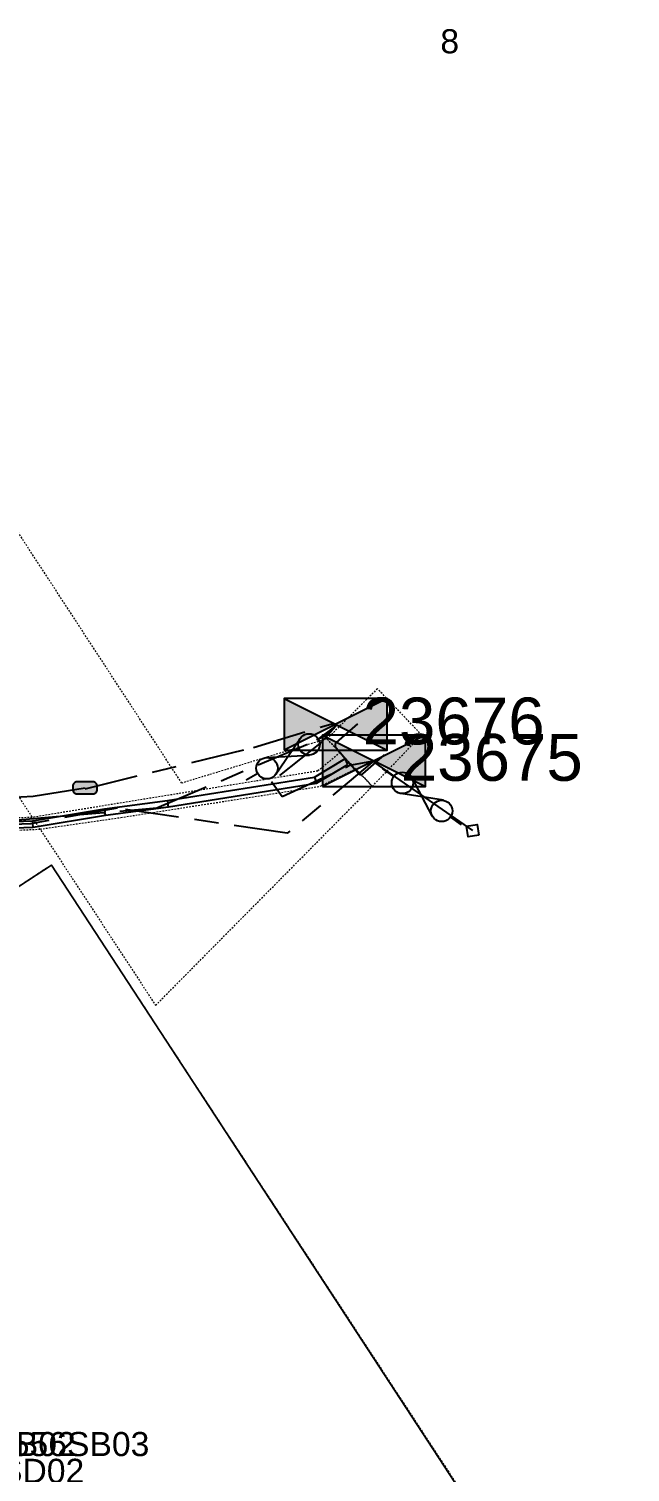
# Model space of a CAD drawing. Header units: metres. Extents: x 302931 to 308644, y 6253878 to 6257414.
# Drawn here: x 307329.6 to 307374.5, y 6256215.1 to 6256322.9 of the extents above; entities that cross this region are included whole.
import ezdxf
from ezdxf.enums import TextEntityAlignment as Align

# ---------------------------------------------------------------- set-up
doc = ezdxf.new("R2010")
doc.units = ezdxf.units.M
for name, pattern in [('Cable Exist UG', [8.2, 4, -1.2, 1.8, -1.2]), ('HIDDEN', [0.375, 0.25, -0.125]), ('HIDDEN2', [0.1875, 0.125, -0.0625])]:
    doc.linetypes.add(name, pattern=pattern)
doc.layers.get('0').update_dxf_attribs({"color": 6})
doc.layers.add('Cadastre Land Parcels_SP_EXT', color=9, linetype='Continuous', lineweight=5)
doc.layers.add('Cadastre Other Property_SP_EXT', color=9, linetype='HIDDEN', lineweight=5)
for name, color, linetype in [('Duct_SP_EXT', 7, 'Continuous'), ('Equip_HV_EXT', 7, 'Continuous'), ('Equip_LV_EXT', 7, 'Continuous'), ('Mains_HV_EXT', 7, 'Continuous'), ('Mains_LV_EXT', 7, 'Continuous'), ('Services_SP_EXT', 7, 'Continuous'), ('Sub_HV_EXT', 7, 'Continuous'), ('Sub_SP_EXT', 7, 'Continuous'), ('Sub_TR_EXT', 7, 'Continuous'), ('Trench_SP_EXT', 7, 'Continuous')]:
    doc.layers.add(name, color=color, linetype=linetype)
doc.styles.get("Standard").update_dxf_attribs({"font": 'arial.ttf'})

# ---------------------------------------------------------------- blocks, each defined once
blk = doc.blocks.new('SUB_PADMOUNT_EXT')
for points in [[(0, 0), (-3.84, 1.92), (-3.84, -1.92)], [(0, 0), (3.84, 1.92), (3.84, -1.92)]]:
    blk.add_hatch(color=256).paths.add_polyline_path(points)
for p, q in [((3.84, 1.92), (-3.84, -1.92)), ((-3.84, 1.92), (3.84, -1.92))]:
    blk.add_line(p, q)
blk.add_lwpolyline([(-3.84, -1.92), (3.84, -1.92), (3.84, 1.92), (-3.84, 1.92)], close=True)
for tag, height, flags, p in [('ASSET_NUM', 3.5, 8, (2, 2)), ('STREET_CODE', 0.2, 9, (1.5, 0)), ('CONSTRUCTED_VOLTAGE', 0.2, 9, (1.5, -0.2)), ('OPERATING_VOLTAGE', 0.2, 9, (1.5, -0.6)), ('ORIENTATION', 0.2, 9, (1.5, -0.8)), ('OWNED_BY', 0.2, 9, (1.5, -1)), ('NO_PHASES', 0.2, 9, (1.5, -0.4)), ('OPERATED_BY', 0.2, 9, (1.5, -1.2)), ('SECONDARY_VOLTAGE', 0.2, 9, (1.5, -1.6)), ('STATE', 0.2, 9, (1.5, -1.8)), ('SUBSTATION_TYPE', 0.2, 9, (1.5, -2.2)), ('MAINTAINED_BY', 0.2, 9, (1.5, -1.4)), ('PARENT', 0.2, 9, (1.5, -2)), ('STREETNAME', 0.2, 9, (1.5, -3)), ('SUBURB', 0.2, 9, (1.5, -3.2)), ('USAGE', 0.2, 9, (1.5, -2.4)), ('LEGEND', 0.2, 9, (1.5, -2.6)), ('LOCATION', 0.2, 9, (1.5, -2.8)), ('Z', 0.2, 1, (1.5, -3.6)), ('NOTES', 0.2, 9, (1.5, -3.4))]:
    blk.add_attdef(tag, text='', height=height, dxfattribs=dict(flags=flags)).set_placement(p, align=Align.MIDDLE_LEFT)
blk = doc.blocks.new('CCP_EXT')
at = {"flags": 9}
for tag, p in [('STATE', (0, -1.8)), ('LEGEND', (0, -1.4)), ('LIFE_SUPPORT', (0, -1.6)), ('NOTES', (0, -2))]:
    blk.add_attdef(tag, text='', height=0.2, dxfattribs=at).set_placement(p, align=Align.MIDDLE_LEFT)
blk.add_wipeout([(0, 0.57), (0.57, 0), (0, -0.57), (-0.57, 0)])
blk.add_lwpolyline([(-0.57, 0), (0, 0.57), (0.57, 0), (0, -0.57), (-0.57, 0)])
at = {"flags": 1}
blk.add_attdef('Z', (0, 0), '', height=0.2, dxfattribs=at)
at = {"flags": 9}
for tag, p in [('CCP_TYPE', (0, 0)), ('CONSTRUCTED_VOLTAGE', (0, -0.2)), ('OPERATING_VOLTAGE', (0, -0.6)), ('ORIENTATION', (0, -0.8)), ('OWNED_BY', (0, -1)), ('NO_PHASES', (0, -0.4)), ('USAGE', (0, -1.2))]:
    blk.add_attdef(tag, text='', height=0.2, dxfattribs=at).set_placement(p, align=Align.MIDDLE_LEFT)
blk = doc.blocks.new('HV_STJ_EXT')
h = blk.add_hatch(color=256)
edge = h.paths.add_edge_path()
edge.add_ellipse((-0.59, 0.13), major_axis=(0.226, 0.226), ratio=1, start_angle=45, end_angle=135)
edge.add_line((-0.91, 0.13), (-0.91, -0.13))
edge.add_ellipse((-0.59, -0.13), major_axis=(0.226, 0.226), ratio=1, start_angle=135, end_angle=225)
edge.add_line((-0.59, -0.45), (0.59, -0.45))
edge.add_ellipse((0.59, -0.13), major_axis=(-0.226, 0.226), ratio=1, start_angle=135, end_angle=225)
edge.add_line((0.91, -0.13), (0.91, 0.13))
edge.add_ellipse((0.59, 0.13), major_axis=(-0.226, 0.226), ratio=1, start_angle=225, end_angle=315)
edge.add_line((0.59, 0.45), (-0.59, 0.45))
blk.add_lwpolyline([(-0.91, 0.13), (-0.91, -0.13, 0.414214), (-0.59, -0.45), (0.59, -0.45, 0.414214), (0.91, -0.13), (0.91, 0.13, 0.414214), (0.59, 0.45), (-0.59, 0.45, 0.414214)], format="xyb", close=True)
for tag, flags, p in [('ORIENTATION', 9, (1.5, 0)), ('Z', 1, (1.5, -0.8)), ('USAGE', 9, (1.5, -0.2)), ('LEGEND', 9, (1.5, -0.4)), ('NOTES', 9, (1.5, -0.6))]:
    blk.add_attdef(tag, text='', height=0.2, dxfattribs=dict(flags=flags)).set_placement(p, align=Align.MIDDLE_LEFT)
blk = doc.blocks.new('LV_UG_DFUSE_CLOSED_EXT')
for points in [[(1, 0), (0, 0)], [(5.04, 0.73), (2.16, -0.72)], [(5.05, -0.71), (2.16, 0.72)], [(6.2, 0.01), (7.2, 0.01)]]:
    blk.add_lwpolyline(points)
for centre in [(1.8, 0), (5.4, 0.01)]:
    blk.add_circle(centre, 0.8)
at = {"flags": 9}
for tag, p in [('ACTUAL_STATUS', (0, 0)), ('CONSTRUCTED_VOLTAGE', (0, -0.2)), ('OPERATING_VOLTAGE', (0, -0.6)), ('ORIENTATION', (0, -0.8)), ('STATE', (0, -1)), ('NO_PHASES', (0, -0.4)), ('SWITCH_TYPE', (0, -1.2)), ('USAGE', (0, -1.4)), ('NOTES', (0, -1.6))]:
    blk.add_attdef(tag, text='', height=0.2, dxfattribs=at).set_placement(p, align=Align.MIDDLE_LEFT)
at = {"flags": 1}
blk.add_attdef('Z', (0, 0), '', height=0.2, dxfattribs=at)

msp = doc.modelspace()

# ---------------------------------------------------------------- linework, layer by layer
at = {"layer": 'Cadastre Land Parcels_SP_EXT', "linetype": 'Continuous'}
msp.add_lwpolyline([(307281.08, 6256227.61), (307319.35, 6256169), (307358.75, 6256108.66), (307413.17, 6256079.37), (307422.44, 6256097.09), (307372.72, 6256123.86), (307336.1, 6256179.93), (307369.59, 6256201.8), (307331.31, 6256260.41), (307299.06, 6256239.37), (307281.08, 6256227.61)], close=True, dxfattribs=at)
msp.add_lwpolyline([(307299.06, 6256239.37), (307331.31, 6256260.41), (307369.59, 6256201.8)], dxfattribs=at)
at = {"layer": 'Cadastre Other Property_SP_EXT', "linetype": 'HIDDEN2'}
for points in [[(307325.58, 6256270.51), (307339.08, 6256249.93), (307355.26, 6256266.29), (307351.87, 6256269.83), (307341.03, 6256266.53), (307326.54, 6256288.74)], [(307315.96, 6256262.4), (307330.45, 6256263.09), (307336.48, 6256263.96), (307351.37, 6256266.29), (307354.02, 6256267.59), (307355.26, 6256266.29), (307358.95, 6256270.13), (307355.64, 6256273.58), (307351.87, 6256269.83), (307352.85, 6256268.81), (307351.19, 6256267.43), (307329.87, 6256263.97), (307327.23, 6256263.86)]]:
    msp.add_lwpolyline(points, dxfattribs=at)
msp.add_lwpolyline([(307413.15, 6256079.2), (307422.37, 6256096.97), (307372.93, 6256123.84), (307336.15, 6256179.96), (307369.61, 6256201.89), (307331.31, 6256260.41), (307281.08, 6256227.61), (307358.75, 6256108.66), (307413.15, 6256079.2)], close=True, dxfattribs=at)
at = {"layer": 'Duct_SP_EXT'}
for p, q in [((307350.94, 6256266.98), (307353.2, 6256268.33)), ((307353.2, 6256268.33), (307353.32, 6256268.12)), ((307351.1, 6256266.52), (307353.44, 6256267.91)), ((307353.44, 6256267.91), (307353.32, 6256268.12)), ((307339.96, 6256265.24), (307350.94, 6256266.98)), ((307340.03, 6256264.76), (307351.1, 6256266.52)), ((307350.94, 6256266.98), (307351.02, 6256266.75)), ((307351.1, 6256266.52), (307351.02, 6256266.75)), ((307335.26, 6256264.6), (307339.96, 6256265.24)), ((307339.96, 6256265.24), (307339.99, 6256265)), ((307340.03, 6256264.76), (307339.99, 6256265)), ((307329.9, 6256263.72), (307335.26, 6256264.6)), ((307329.95, 6256263.24), (307335.33, 6256264.13)), ((307335.26, 6256264.6), (307335.29, 6256264.37)), ((307335.33, 6256264.13), (307335.29, 6256264.37)), ((307335.33, 6256264.13), (307340.03, 6256264.76)), ((307321.85, 6256263.39), (307329.9, 6256263.72)), ((307321.87, 6256262.91), (307329.95, 6256263.24)), ((307329.9, 6256263.72), (307329.92, 6256263.48)), ((307329.95, 6256263.24), (307329.92, 6256263.48))]:
    msp.add_line(p, q, dxfattribs=at)
at = {"layer": 'Mains_HV_EXT', "linetype": 'Cable Exist UG'}
for points in [[(307333.81, 6256266.11), (307346.39, 6256269.2), (307352.34, 6256270.99)], [(307352.53, 6256270.78), (307351.46, 6256269.58), (307347.74, 6256266.64), (307348.53, 6256265.52), (307353.58, 6256267.86), (307355.38, 6256268.2)], [(307355.38, 6256268.2), (307348.91, 6256262.79), (307336.22, 6256264.66), (307329.73, 6256263.49), (307317.55, 6256263.02), (307305.64, 6256262.87), (307302.26, 6256262.6)], [(307301.09, 6256264.31), (307305.55, 6256264.87), (307317.18, 6256265.02), (307325.96, 6256265.34), (307329.93, 6256265.55), (307333.81, 6256266.17)]]:
    msp.add_lwpolyline(points, dxfattribs=at)
at = {"layer": 'Mains_LV_EXT', "linetype": 'Cable Exist UG'}
msp.add_lwpolyline([(307305.06, 6256252.38), (307305.19, 6256254.61), (307304.7, 6256258.66), (307303.73, 6256261.6), (307339.18, 6256264.68), (307351.11, 6256269.74), (307352.53, 6256270.78)], dxfattribs=at)
at = {"layer": 'Trench_SP_EXT', "linetype": 'Cable Exist UG'}
for points in [[(307353.36, 6256268.05), (307353.44, 6256268.11), (307352.55, 6256269.15), (307352.55, 6256269.15, -0.414046), (307352.58, 6256269.57), (307352.58, 6256269.57), (307354.18, 6256270.95)], [(307353.44, 6256268.11), (307354.23, 6256267.25), (307354.23, 6256267.25, 0.409234), (307354.54, 6256267.23), (307354.54, 6256267.23), (307356.16, 6256268.64)]]:
    msp.add_lwpolyline(points, format="xyb", dxfattribs=at)

# ---------------------------------------------------------------- block references
at = {"layer": 'Equip_HV_EXT'}
msp.add_blockref('HV_STJ_EXT', (307333.81, 6256266.17), dxfattribs=at)
at = {"layer": 'Equip_LV_EXT', "rotation": 209.3910848881675}
msp.add_blockref('LV_UG_DFUSE_CLOSED_EXT', (307352.1, 6256270.3), dxfattribs=at)
at = {"layer": 'Services_SP_EXT', "rotation": 144.2583965890298}
msp.add_blockref('CCP_EXT', (307362.75, 6256262.98), dxfattribs=at)
at = {"layer": 'Sub_SP_EXT'}
ref = msp.add_blockref('SUB_PADMOUNT_EXT', (307352.53, 6256270.92), dxfattribs=at)
ref.add_attrib('ASSET_NUM', '23676', dxfattribs={"layer": '0', "height": 3.5}).set_placement((307354.53, 6256271.17), align=Align.MIDDLE_LEFT)
ref = msp.add_blockref('SUB_PADMOUNT_EXT', (307355.38, 6256268.2), dxfattribs=at)
ref.add_attrib('ASSET_NUM', '23675', dxfattribs={"layer": '0', "height": 3.5}).set_placement((307357.38, 6256268.45), align=Align.MIDDLE_LEFT)

# ---------------------------------------------------------------- texts
at = {"layer": 'Cadastre Land Parcels_SP_EXT'}
msp.add_text('8', height=1.8, dxfattribs=at).set_placement((307360.34, 6256321.04))
at = {"layer": 'Sub_HV_EXT'}
msp.add_text('9556SD02', height=1.8, dxfattribs=at).set_placement((307321.87, 6256214.26))
at = {"layer": 'Sub_TR_EXT'}
for s, p in [('9556SB02', (307321.37, 6256216.26)), ('9556SB03', (307326.87, 6256216.26))]:
    msp.add_text(s, height=1.8, dxfattribs=at).set_placement(p)

# ---------------------------------------------------------------- next in the draw order: linework, layer by layer
at = {"layer": 'Services_SP_EXT'}
msp.add_lwpolyline([(307355.38, 6256268.1), (307362.75, 6256262.98)], dxfattribs=at)

# ---------------------------------------------------------------- next in the draw order: block references
at = {"layer": 'Equip_LV_EXT', "rotation": 324.2583965890297}
msp.add_blockref('LV_UG_DFUSE_CLOSED_EXT', (307356.05, 6256267.6), dxfattribs=at)

doc.saveas('drawing.dxf')
